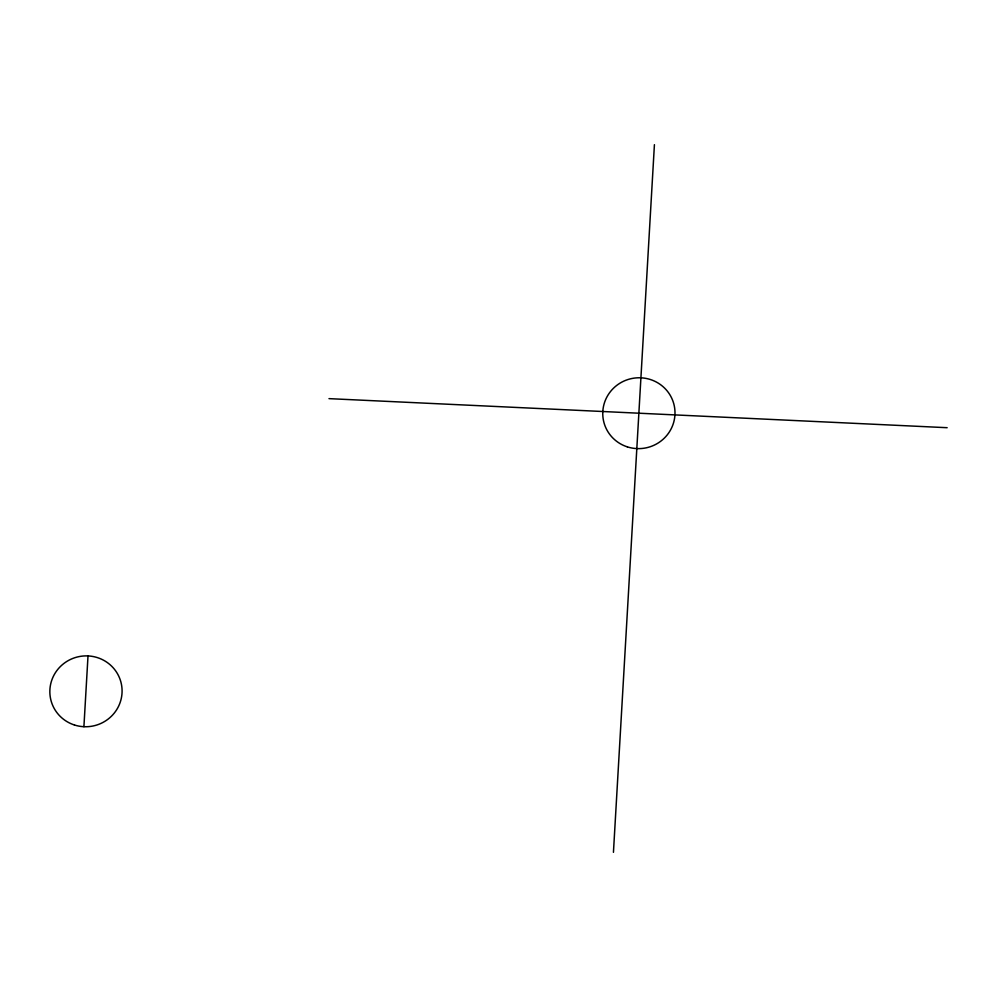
<?xml version="1.0" encoding="UTF-8"?>
<svg xmlns="http://www.w3.org/2000/svg" width="997" height="997" viewBox="0 0 997 997"><rect width="100%" height="100%" fill="white"/><g stroke="black" fill="none" stroke-linecap="round" stroke-linejoin="round"><path stroke-width="1.5" d="M83.91 726.701L88.01 655.939M613.442 852.323L654.418 144.677M328.985 398.638L947.15 427.701M74.439 724.993A36.154 35.394 -12.3 0 0 121.372 684.004A36.154 35.394 -12.3 0 0 62.076 664.949A36.154 35.394 -12.3 0 0 74.439 724.993M627.35 446.88A36.154 35.394 -12.3 0 0 674.284 405.891A36.154 35.394 -12.3 0 0 614.987 386.836A36.154 35.394 -12.3 0 0 627.35 446.88"/></g></svg>
